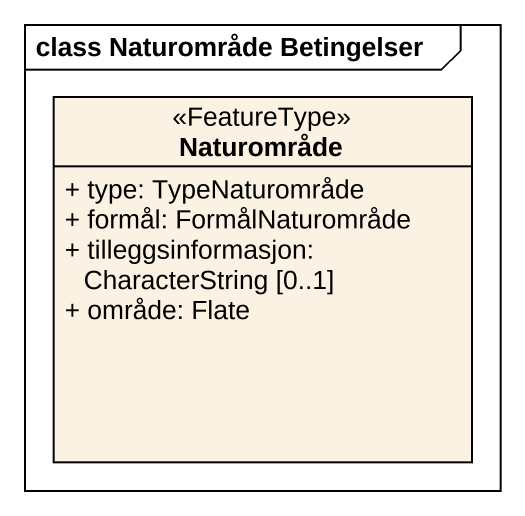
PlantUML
@startuml
mainframe class Naturområde Betingelser
hide circle
hide empty members
skinparam classAttributeIconSize 0
class Naturområde <<FeatureType>> {
  + type: TypeNaturområde
  + formål: FormålNaturområde
  + tilleggsinformasjon: CharacterString [0..1]
  + område: Flate
}
@enduml
